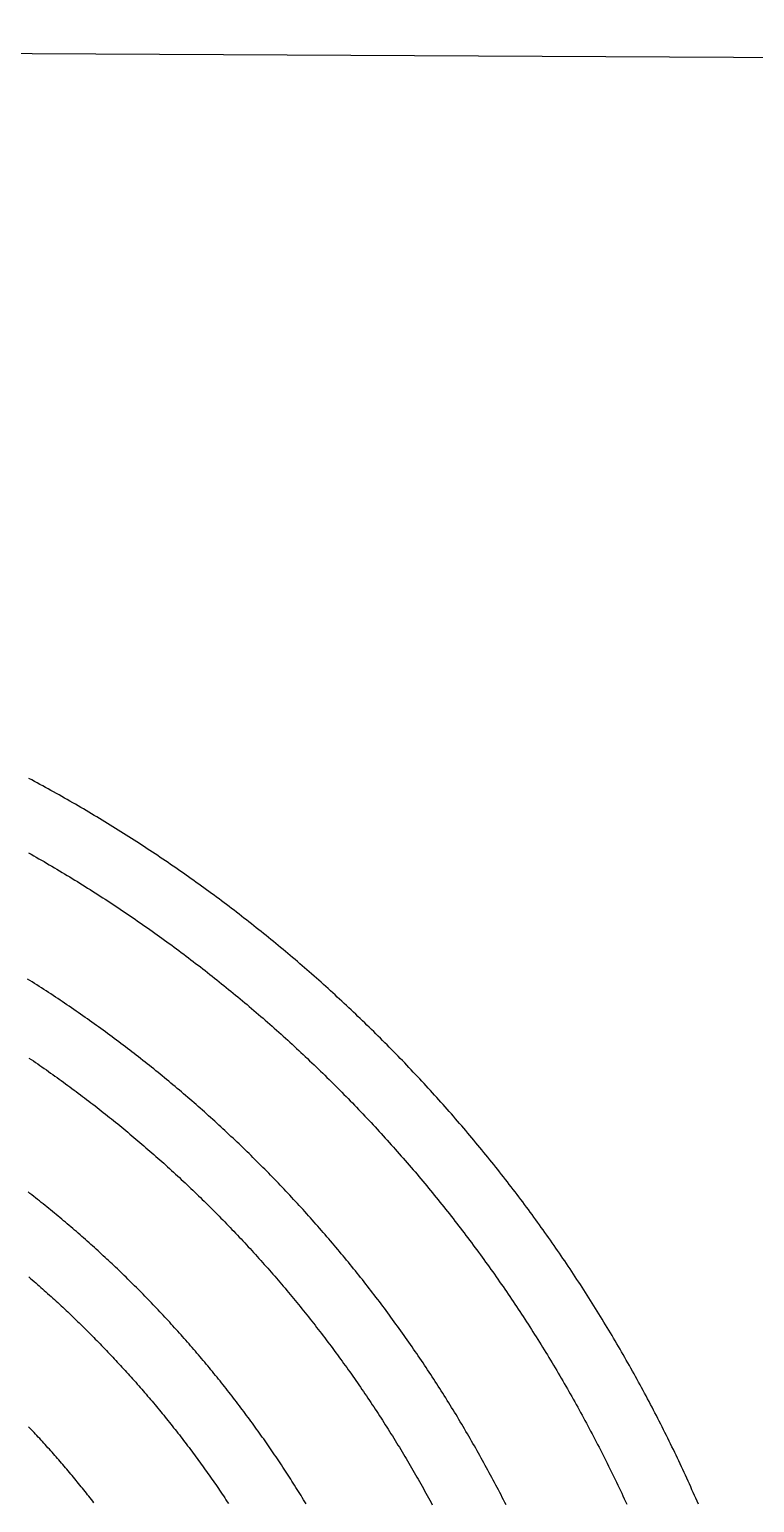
# Model space of a CAD drawing. Header units: inches. Extents: x -43479 to 56521, y -44741 to 59530.
# Drawn here: x -8389 to -7060, y -18007 to -15303 of the extents above; entities that cross this region are included whole.
import ezdxf

# ---------------------------------------------------------------- set-up
doc = ezdxf.new("R2010")
doc.units = ezdxf.units.IN
doc.header["$MEASUREMENT"] = 0

# ---------------------------------------------------------------- blocks, each defined once
blk = doc.blocks.new('kanishk_spiralEditV1')
for points in [[(187.1, 2490.3), (189.4, 2495.6), (191.7, 2500.9), (194.1, 2506.2), (196.4, 2511.5), (198.8, 2516.8), (201.2, 2522.1), (203.6, 2527.4), (206, 2532.7), (208.4, 2538), (210.8, 2543.2), (213.2, 2548.5), (215.6, 2553.8), (218.1, 2559), (220.6, 2564.3), (223, 2569.5), (225.5, 2574.8), (228, 2580), (230.5, 2585.2), (233, 2590.5), (235.6, 2595.7), (238.1, 2600.9), (240.6, 2606.1), (243.2, 2611.3), (245.8, 2616.5), (248.4, 2621.7), (250.9, 2626.9), (253.5, 2632.1), (256.2, 2637.2), (258.8, 2642.4), (261.4, 2647.6), (264.1, 2652.7), (266.7, 2657.9), (269.4, 2663), (272.1, 2668.2), (274.7, 2673.3), (277.4, 2678.4), (280.2, 2683.5), (282.9, 2688.7), (285.6, 2693.8), (288.3, 2698.9), (291.1, 2704), (293.9, 2709.1), (296.6, 2714.1), (299.4, 2719.2), (302.2, 2724.3), (305, 2729.4), (307.8, 2734.4), (310.7, 2739.5), (313.5, 2744.5), (316.3, 2749.6), (319.2, 2754.6), (322.1, 2759.6), (324.9, 2764.7), (327.8, 2769.7), (330.7, 2774.7), (333.6, 2779.7), (336.6, 2784.7), (339.5, 2789.7), (342.4, 2794.7), (345.4, 2799.7), (348.3, 2804.7), (351.3, 2809.6), (354.3, 2814.6), (357.3, 2819.5), (360.3, 2824.5), (363.3, 2829.4), (366.3, 2834.4), (369.3, 2839.3), (372.4, 2844.2), (375.4, 2849.1), (378.5, 2854), (381.6, 2858.9), (384.7, 2863.8), (387.7, 2868.7), (390.9, 2873.6), (394, 2878.5), (397.1, 2883.4), (400.2, 2888.2), (403.4, 2893.1), (406.5, 2897.9), (409.7, 2902.8), (412.9, 2907.6), (416, 2912.4), (419.2, 2917.3), (422.4, 2922.1), (425.7, 2926.9), (428.9, 2931.7), (432.1, 2936.5), (435.4, 2941.3), (438.6, 2946), (441.9, 2950.8), (445.1, 2955.6), (448.4, 2960.3), (451.7, 2965.1), (455, 2969.8), (458.3, 2974.6), (461.7, 2979.3), (465, 2984), (468.3, 2988.8), (471.7, 2993.5), (475, 2998.2), (478.4, 3002.9), (481.8, 3007.5), (485.2, 3012.2), (488.6, 3016.9), (492, 3021.6), (495.4, 3026.2), (498.8, 3030.9), (502.3, 3035.5), (505.7, 3040.2), (509.2, 3044.8), (512.7, 3049.4), (516.1, 3054), (519.6, 3058.6), (523.1, 3063.2), (526.6, 3067.8), (530.1, 3072.4), (533.7, 3077), (537.2, 3081.6), (540.7, 3086.1), (544.3, 3090.7), (547.8, 3095.2), (551.4, 3099.8), (555, 3104.3), (558.6, 3108.8), (562.2, 3113.3), (565.8, 3117.8), (569.4, 3122.3), (573, 3126.8), (576.7, 3131.3), (580.3, 3135.8), (584, 3140.3), (587.6, 3144.7), (591.3, 3149.2), (595, 3153.6), (598.7, 3158), (602.4, 3162.5), (606.1, 3166.9), (609.8, 3171.3), (613.5, 3175.7), (617.3, 3180.1), (621, 3184.5), (624.8, 3188.9), (628.6, 3193.3), (632.3, 3197.6), (636.1, 3202), (639.9, 3206.3), (643.7, 3210.7), (647.5, 3215), (651.3, 3219.3), (655.2, 3223.6), (659, 3228), (662.8, 3232.3), (666.7, 3236.6), (670.6, 3240.8), (674.4, 3245.1), (678.3, 3249.4), (682.2, 3253.6), (686.1, 3257.9), (690, 3262.1), (693.9, 3266.4), (697.8, 3270.6), (701.8, 3274.8), (705.7, 3279), (709.7, 3283.2), (713.6, 3287.4), (717.6, 3291.6), (721.6, 3295.8), (725.5, 3299.9), (729.5, 3304.1), (733.5, 3308.2), (737.5, 3312.4), (741.6, 3316.5), (745.6, 3320.6), (749.6, 3324.8), (753.7, 3328.9), (757.7, 3333), (761.8, 3337), (765.9, 3341.1), (769.9, 3345.2), (774, 3349.3), (778.1, 3353.3), (782.2, 3357.4), (786.3, 3361.4), (790.4, 3365.4), (794.6, 3369.4), (798.7, 3373.5), (802.9, 3377.5), (807, 3381.4), (811.2, 3385.4), (815.3, 3389.4), (819.5, 3393.4), (823.7, 3397.3), (827.9, 3401.3), (832.1, 3405.2), (836.3, 3409.1), (840.5, 3413.1), (844.7, 3417), (849, 3420.9), (853.2, 3424.8), (857.5, 3428.7), (861.7, 3432.5), (866, 3436.4), (870.3, 3440.3), (874.5, 3444.1), (878.8, 3448), (883.1, 3451.8), (887.4, 3455.6), (891.7, 3459.4), (896.1, 3463.2), (900.4, 3467), (904.7, 3470.8), (909.1, 3474.6), (913.4, 3478.3), (917.8, 3482.1), (922.1, 3485.8), (926.5, 3489.6), (930.9, 3493.3), (935.3, 3497), (939.7, 3500.7), (944.1, 3504.4), (948.5, 3508.1), (952.9, 3511.8), (957.4, 3515.5), (961.8, 3519.2), (966.2, 3522.8), (970.7, 3526.5), (975.1, 3530.1), (979.6, 3533.7), (984.1, 3537.3), (988.6, 3540.9), (993, 3544.5), (997.5, 3548.1), (1002, 3551.7), (1006.6, 3555.3), (1011.1, 3558.8), (1015.6, 3562.4), (1020.1, 3565.9), (1024.7, 3569.4), (1029.2, 3573), (1033.8, 3576.5), (1038.3, 3580), (1042.9, 3583.5), (1047.5, 3587), (1052, 3590.4), (1056.6, 3593.9), (1061.2, 3597.3), (1065.8, 3600.8), (1070.4, 3604.2), (1075, 3607.6), (1079.7, 3611), (1084.3, 3614.5), (1088.9, 3617.8), (1093.6, 3621.2), (1098.2, 3624.6), (1102.9, 3628), (1107.6, 3631.3), (1112.2, 3634.7), (1116.9, 3638), (1121.6, 3641.3), (1126.3, 3644.6), (1131, 3647.9), (1135.7, 3651.2), (1140.4, 3654.5), (1145.1, 3657.8), (1149.8, 3661.1), (1154.6, 3664.3), (1159.3, 3667.6), (1164.1, 3670.8), (1168.8, 3674), (1173.6, 3677.2), (1178.3, 3680.4), (1183.1, 3683.6), (1187.9, 3686.8), (1192.7, 3690), (1197.5, 3693.1), (1202.3, 3696.3), (1207.1, 3699.4), (1211.9, 3702.6), (1216.7, 3705.7), (1221.5, 3708.8), (1226.3, 3711.9), (1231.2, 3715), (1236, 3718.1), (1240.9, 3721.2), (1245.7, 3724.2), (1250.6, 3727.3), (1255.4, 3730.3), (1260.3, 3733.3), (1265.2, 3736.4), (1270.1, 3739.4), (1275, 3742.4), (1279.9, 3745.4), (1284.8, 3748.3), (1289.7, 3751.3), (1294.6, 3754.3), (1299.5, 3757.2), (1304.4, 3760.1), (1309.4, 3763.1), (1314.3, 3766), (1319.3, 3768.9), (1324.2, 3771.8), (1329.2, 3774.7), (1334.1, 3777.5), (1339.1, 3780.4), (1344.1, 3783.3), (1349.1, 3786.1), (1354, 3788.9), (1359, 3791.8), (1364, 3794.6), (1369, 3797.4), (1374, 3800.2), (1379.1, 3802.9), (1384.1, 3805.7), (1389.1, 3808.5), (1394.1, 3811.2), (1399.2, 3813.9), (1404.2, 3816.7), (1409.3, 3819.4), (1414.3, 3822.1)], [(539.6, 2488.8), (541.9, 2493.4), (544.3, 2498), (546.6, 2502.5), (548.9, 2507.1), (551.3, 2511.6), (553.6, 2516.2), (556, 2520.7), (558.4, 2525.3), (560.8, 2529.8), (563.2, 2534.3), (565.6, 2538.9), (568, 2543.4), (570.4, 2547.9), (572.9, 2552.4), (575.3, 2556.9), (577.8, 2561.4), (580.2, 2565.9), (582.7, 2570.4), (585.2, 2574.9), (587.7, 2579.3), (590.2, 2583.8), (592.7, 2588.3), (595.2, 2592.7), (597.7, 2597.2), (600.3, 2601.6), (602.8, 2606.1), (605.4, 2610.5), (607.9, 2614.9), (610.5, 2619.4), (613.1, 2623.8), (615.7, 2628.2), (618.3, 2632.6), (620.9, 2637), (623.5, 2641.4), (626.1, 2645.8), (628.8, 2650.2), (631.4, 2654.6), (634.1, 2659), (636.7, 2663.3), (639.4, 2667.7), (642.1, 2672), (644.8, 2676.4), (647.5, 2680.7), (650.2, 2685.1), (652.9, 2689.4), (655.6, 2693.8), (658.4, 2698.1), (661.1, 2702.4), (663.9, 2706.7), (666.6, 2711), (669.4, 2715.3), (672.2, 2719.6), (675, 2723.9), (677.8, 2728.2), (680.6, 2732.4), (683.4, 2736.7), (686.2, 2741), (689.1, 2745.2), (691.9, 2749.5), (694.8, 2753.7), (697.6, 2758), (700.5, 2762.2), (703.4, 2766.4), (706.2, 2770.6), (709.1, 2774.9), (712, 2779.1), (715, 2783.3), (717.9, 2787.5), (720.8, 2791.6), (723.7, 2795.8), (726.7, 2800), (729.7, 2804.2), (732.6, 2808.3), (735.6, 2812.5), (738.6, 2816.6), (741.6, 2820.8), (744.6, 2824.9), (747.6, 2829.1), (750.6, 2833.2), (753.6, 2837.3), (756.6, 2841.4), (759.7, 2845.5), (762.7, 2849.6), (765.8, 2853.7), (768.9, 2857.8), (771.9, 2861.9), (775, 2865.9), (778.1, 2870), (781.2, 2874.1), (784.3, 2878.1), (787.4, 2882.2), (790.6, 2886.2), (793.7, 2890.2), (796.8, 2894.2), (800, 2898.3), (803.1, 2902.3), (806.3, 2906.3), (809.5, 2910.3), (812.7, 2914.3), (815.9, 2918.3), (819.1, 2922.2), (822.3, 2926.2), (825.5, 2930.2), (828.7, 2934.1), (831.9, 2938.1), (835.2, 2942), (838.4, 2945.9), (841.7, 2949.9), (844.9, 2953.8), (848.2, 2957.7), (851.5, 2961.6), (854.8, 2965.5), (858.1, 2969.4), (861.4, 2973.3), (864.7, 2977.2), (868, 2981), (871.3, 2984.9), (874.7, 2988.8), (878, 2992.6), (881.4, 2996.5), (884.7, 3000.3), (888.1, 3004.1), (891.5, 3008), (894.9, 3011.8), (898.3, 3015.6), (901.7, 3019.4), (905.1, 3023.2), (908.5, 3027), (911.9, 3030.7), (915.3, 3034.5), (918.8, 3038.3), (922.2, 3042), (925.7, 3045.8), (929.1, 3049.5), (932.6, 3053.2), (936.1, 3057), (939.6, 3060.7), (943.1, 3064.4), (946.6, 3068.1), (950.1, 3071.8), (953.6, 3075.5), (957.1, 3079.2), (960.6, 3082.8), (964.2, 3086.5), (967.7, 3090.2), (971.3, 3093.8), (974.8, 3097.5), (978.4, 3101.1), (982, 3104.7), (985.6, 3108.3), (989.2, 3112), (992.7, 3115.6), (996.4, 3119.2), (1000, 3122.7), (1003.6, 3126.3), (1007.2, 3129.9), (1010.8, 3133.5), (1014.5, 3137), (1018.1, 3140.6), (1021.8, 3144.1), (1025.5, 3147.7), (1029.1, 3151.2), (1032.8, 3154.7), (1036.5, 3158.2), (1040.2, 3161.7), (1043.9, 3165.2), (1047.6, 3168.7), (1051.3, 3172.2), (1055, 3175.7), (1058.7, 3179.1), (1062.5, 3182.6), (1066.2, 3186), (1070, 3189.5), (1073.7, 3192.9), (1077.5, 3196.3), (1081.3, 3199.7), (1085, 3203.1), (1088.8, 3206.5), (1092.6, 3209.9), (1096.4, 3213.3), (1100.2, 3216.7), (1104, 3220.1), (1107.8, 3223.4), (1111.7, 3226.8), (1115.5, 3230.1), (1119.3, 3233.4), (1123.2, 3236.8), (1127, 3240.1), (1130.9, 3243.4), (1134.8, 3246.7), (1138.6, 3250), (1142.5, 3253.3), (1146.4, 3256.6), (1150.3, 3259.8), (1154.2, 3263.1), (1158.1, 3266.3), (1162, 3269.6), (1165.9, 3272.8), (1169.9, 3276), (1173.8, 3279.3), (1177.7, 3282.5), (1181.7, 3285.7), (1185.6, 3288.9), (1189.6, 3292.1), (1193.6, 3295.2), (1197.5, 3298.4), (1201.5, 3301.6), (1205.5, 3304.7), (1209.5, 3307.9), (1213.5, 3311), (1217.5, 3314.1), (1221.5, 3317.2), (1225.5, 3320.3), (1229.5, 3323.4), (1233.6, 3326.5), (1237.6, 3329.6), (1241.6, 3332.7), (1245.7, 3335.8), (1249.8, 3338.8), (1253.8, 3341.9), (1257.9, 3344.9), (1262, 3347.9), (1266, 3351), (1270.1, 3354), (1274.2, 3357), (1278.3, 3360), (1282.4, 3363), (1286.5, 3365.9), (1290.6, 3368.9), (1294.8, 3371.9), (1298.9, 3374.8), (1303, 3377.8), (1307.2, 3380.7), (1311.3, 3383.6), (1315.5, 3386.5), (1319.6, 3389.5), (1323.8, 3392.4), (1327.9, 3395.2), (1332.1, 3398.1), (1336.3, 3401), (1340.5, 3403.9), (1344.7, 3406.7), (1348.9, 3409.6), (1353.1, 3412.4), (1357.3, 3415.2), (1361.5, 3418), (1365.7, 3420.9), (1370, 3423.7), (1374.2, 3426.5), (1378.4, 3429.2), (1382.7, 3432), (1386.9, 3434.8), (1391.2, 3437.5), (1395.4, 3440.3), (1399.7, 3443), (1404, 3445.8), (1408.3, 3448.5), (1412.5, 3451.2), (1416.8, 3453.9)], [(906.2, 2490.8), (908.5, 2494.6), (910.9, 2498.4), (913.2, 2502.2), (915.5, 2506), (917.9, 2509.7), (920.2, 2513.5), (922.6, 2517.3), (924.9, 2521), (927.3, 2524.8), (929.7, 2528.6), (932.1, 2532.3), (934.5, 2536.1), (936.9, 2539.8), (939.3, 2543.5), (941.7, 2547.3), (944.1, 2551), (946.6, 2554.7), (949, 2558.4), (951.5, 2562.1), (953.9, 2565.8), (956.4, 2569.5), (958.9, 2573.2), (961.4, 2576.9), (963.9, 2580.6), (966.3, 2584.2), (968.9, 2587.9), (971.4, 2591.6), (973.9, 2595.2), (976.4, 2598.9), (978.9, 2602.5), (981.5, 2606.2), (984, 2609.8), (986.6, 2613.4), (989.2, 2617.1), (991.7, 2620.7), (994.3, 2624.3), (996.9, 2627.9), (999.5, 2631.5), (1002.1, 2635.1), (1004.7, 2638.7), (1007.3, 2642.3), (1009.9, 2645.9), (1012.6, 2649.5), (1015.2, 2653), (1017.9, 2656.6), (1020.5, 2660.1), (1023.2, 2663.7), (1025.8, 2667.2), (1028.5, 2670.8), (1031.2, 2674.3), (1033.9, 2677.8), (1036.6, 2681.4), (1039.3, 2684.9), (1042, 2688.4), (1044.7, 2691.9), (1047.5, 2695.4), (1050.2, 2698.9), (1052.9, 2702.4), (1055.7, 2705.9), (1058.4, 2709.3), (1061.2, 2712.8), (1064, 2716.3), (1066.7, 2719.7), (1069.5, 2723.2), (1072.3, 2726.6), (1075.1, 2730.1), (1077.9, 2733.5), (1080.7, 2736.9), (1083.5, 2740.4), (1086.4, 2743.8), (1089.2, 2747.2), (1092, 2750.6), (1094.9, 2754), (1097.7, 2757.4), (1100.6, 2760.8), (1103.5, 2764.1), (1106.3, 2767.5), (1109.2, 2770.9), (1112.1, 2774.2), (1115, 2777.6), (1117.9, 2780.9), (1120.8, 2784.3), (1123.7, 2787.6), (1126.7, 2790.9), (1129.6, 2794.3), (1132.5, 2797.6), (1135.5, 2800.9), (1138.4, 2804.2), (1141.4, 2807.5), (1144.3, 2810.8), (1147.3, 2814.1), (1150.3, 2817.4), (1153.3, 2820.6), (1156.3, 2823.9), (1159.3, 2827.1), (1162.3, 2830.4), (1165.3, 2833.6), (1168.3, 2836.9), (1171.3, 2840.1), (1174.3, 2843.3), (1177.4, 2846.6), (1180.4, 2849.8), (1183.5, 2853), (1186.5, 2856.2), (1189.6, 2859.4), (1192.7, 2862.6), (1195.7, 2865.7), (1198.8, 2868.9), (1201.9, 2872.1), (1205, 2875.3), (1208.1, 2878.4), (1211.2, 2881.6), (1214.3, 2884.7), (1217.4, 2887.8), (1220.6, 2891), (1223.7, 2894.1), (1226.8, 2897.2), (1230, 2900.3), (1233.1, 2903.4), (1236.3, 2906.5), (1239.5, 2909.6), (1242.6, 2912.7), (1245.8, 2915.7), (1249, 2918.8), (1252.2, 2921.9), (1255.4, 2924.9), (1258.6, 2928), (1261.8, 2931), (1265, 2934), (1268.2, 2937.1), (1271.5, 2940.1), (1274.7, 2943.1), (1278, 2946.1), (1281.2, 2949.1), (1284.4, 2952.1), (1287.7, 2955.1), (1291, 2958), (1294.2, 2961), (1297.5, 2964), (1300.8, 2966.9), (1304.1, 2969.9), (1307.4, 2972.8), (1310.7, 2975.7), (1314, 2978.7), (1317.3, 2981.6), (1320.6, 2984.5), (1324, 2987.4), (1327.3, 2990.3), (1330.6, 2993.2), (1334, 2996.1), (1337.3, 2999), (1340.7, 3001.8), (1344, 3004.7), (1347.4, 3007.6), (1350.8, 3010.4), (1354.1, 3013.3), (1357.5, 3016.1), (1360.9, 3018.9), (1364.3, 3021.7), (1367.7, 3024.5), (1371.1, 3027.3), (1374.5, 3030.1), (1377.9, 3032.9), (1381.4, 3035.7), (1384.8, 3038.5), (1388.2, 3041.3), (1391.7, 3044), (1395.1, 3046.8), (1398.6, 3049.5), (1402, 3052.3), (1405.5, 3055), (1409, 3057.7), (1412.4, 3060.4), (1415.9, 3063.2)], [(1295.1, 2492.7), (1297.4, 2495.7), (1299.7, 2498.7), (1302, 2501.7), (1304.4, 2504.6), (1306.7, 2507.6), (1309, 2510.5), (1311.4, 2513.5), (1313.7, 2516.4), (1316.1, 2519.3), (1318.4, 2522.3), (1320.8, 2525.2), (1323.2, 2528.1), (1325.6, 2531), (1328, 2533.9), (1330.3, 2536.9), (1332.7, 2539.8), (1335.2, 2542.6), (1337.6, 2545.5), (1340, 2548.4), (1342.4, 2551.3), (1344.8, 2554.2), (1347.3, 2557), (1349.7, 2559.9), (1352.2, 2562.8), (1354.6, 2565.6), (1357.1, 2568.5), (1359.5, 2571.3), (1362, 2574.1), (1364.5, 2577), (1367, 2579.8), (1369.4, 2582.6), (1371.9, 2585.4), (1374.4, 2588.2), (1376.9, 2591), (1379.4, 2593.8), (1382, 2596.6), (1384.5, 2599.4), (1387, 2602.2), (1389.5, 2605), (1392.1, 2607.8), (1394.6, 2610.5), (1397.2, 2613.3), (1399.7, 2616), (1402.3, 2618.8), (1404.9, 2621.5), (1407.4, 2624.3), (1410, 2627), (1412.6, 2629.7), (1415.2, 2632.4)], [(1414.4, 2907.1), (1411.3, 2904.4), (1408.1, 2901.6), (1405, 2898.9), (1401.9, 2896.2), (1398.7, 2893.4), (1395.6, 2890.7), (1392.5, 2887.9), (1389.4, 2885.2), (1386.2, 2882.4), (1383.1, 2879.6), (1380, 2876.8), (1376.9, 2874), (1373.8, 2871.3), (1370.8, 2868.4), (1367.7, 2865.6), (1364.6, 2862.8), (1361.5, 2860), (1358.5, 2857.2), (1355.4, 2854.3), (1352.4, 2851.5), (1349.3, 2848.6), (1346.3, 2845.8), (1343.3, 2842.9), (1340.2, 2840.1), (1337.2, 2837.2), (1334.2, 2834.3), (1331.2, 2831.4), (1328.2, 2828.5), (1325.2, 2825.6), (1322.2, 2822.7), (1319.2, 2819.8), (1316.3, 2816.9), (1313.3, 2814), (1310.3, 2811), (1307.4, 2808.1), (1304.4, 2805.1), (1301.5, 2802.2), (1298.5, 2799.2), (1295.6, 2796.3), (1292.6, 2793.3), (1289.7, 2790.3), (1286.8, 2787.3), (1283.9, 2784.3), (1281, 2781.3), (1278.1, 2778.3), (1275.2, 2775.3), (1272.3, 2772.3), (1269.4, 2769.3), (1266.6, 2766.3), (1263.7, 2763.2), (1260.8, 2760.2), (1258, 2757.2), (1255.1, 2754.1), (1252.3, 2751), (1249.4, 2748), (1246.6, 2744.9), (1243.8, 2741.8), (1241, 2738.8), (1238.1, 2735.7), (1235.3, 2732.6), (1232.5, 2729.5), (1229.7, 2726.4), (1227, 2723.2), (1224.2, 2720.1), (1221.4, 2717), (1218.6, 2713.9), (1215.9, 2710.7), (1213.1, 2707.6), (1210.4, 2704.5), (1207.6, 2701.3), (1204.9, 2698.1), (1202.2, 2695), (1199.4, 2691.8), (1196.7, 2688.6), (1194, 2685.4), (1191.3, 2682.2), (1188.6, 2679.1), (1185.9, 2675.9), (1183.2, 2672.6), (1180.6, 2669.4), (1177.9, 2666.2), (1175.2, 2663), (1172.6, 2659.8), (1169.9, 2656.5), (1167.3, 2653.3), (1164.6, 2650), (1162, 2646.8), (1159.4, 2643.5), (1156.8, 2640.3), (1154.2, 2637), (1151.6, 2633.7), (1149, 2630.4), (1146.4, 2627.1), (1143.8, 2623.9), (1141.2, 2620.6), (1138.6, 2617.3), (1136.1, 2613.9), (1133.5, 2610.6), (1131, 2607.3), (1128.4, 2604), (1125.9, 2600.7), (1123.4, 2597.3), (1120.8, 2594), (1118.3, 2590.6), (1115.8, 2587.3), (1113.3, 2583.9), (1110.8, 2580.6), (1108.3, 2577.2), (1105.9, 2573.8), (1103.4, 2570.4), (1100.9, 2567), (1098.5, 2563.7), (1096, 2560.3), (1093.6, 2556.9), (1091.1, 2553.5), (1088.7, 2550), (1086.3, 2546.6), (1083.8, 2543.2), (1081.4, 2539.8), (1079, 2536.3), (1076.6, 2532.9), (1074.3, 2529.5), (1071.9, 2526), (1069.5, 2522.6), (1067.1, 2519.1), (1064.8, 2515.6), (1062.4, 2512.2), (1060.1, 2508.7), (1057.7, 2505.2), (1055.4, 2501.7), (1053.1, 2498.2), (1050.7, 2494.7), (1048.4, 2491.2)], [(1414.2, 3308.9), (1410.2, 3306.2), (1406.2, 3303.5), (1402.2, 3300.7), (1398.3, 3298), (1394.3, 3295.3), (1390.4, 3292.5), (1386.4, 3289.8), (1382.4, 3287), (1378.5, 3284.2), (1374.6, 3281.4), (1370.6, 3278.6), (1366.7, 3275.8), (1362.8, 3273), (1358.9, 3270.2), (1355, 3267.4), (1351.1, 3264.5), (1347.2, 3261.7), (1343.3, 3258.8), (1339.4, 3256), (1335.5, 3253.1), (1331.6, 3250.2), (1327.8, 3247.4), (1323.9, 3244.5), (1320, 3241.6), (1316.2, 3238.6), (1312.3, 3235.7), (1308.5, 3232.8), (1304.7, 3229.9), (1300.8, 3226.9), (1297, 3224), (1293.2, 3221), (1289.4, 3218), (1285.6, 3215.1), (1281.8, 3212.1), (1278, 3209.1), (1274.2, 3206.1), (1270.4, 3203.1), (1266.7, 3200.1), (1262.9, 3197.1), (1259.1, 3194), (1255.4, 3191), (1251.6, 3187.9), (1247.9, 3184.9), (1244.2, 3181.8), (1240.4, 3178.7), (1236.7, 3175.7), (1233, 3172.6), (1229.3, 3169.5), (1225.6, 3166.4), (1221.9, 3163.3), (1218.2, 3160.2), (1214.5, 3157), (1210.8, 3153.9), (1207.2, 3150.7), (1203.5, 3147.6), (1199.8, 3144.4), (1196.2, 3141.3), (1192.5, 3138.1), (1188.9, 3134.9), (1185.3, 3131.7), (1181.6, 3128.5), (1178, 3125.3), (1174.4, 3122.1), (1170.8, 3118.9), (1167.2, 3115.7), (1163.6, 3112.4), (1160, 3109.2), (1156.4, 3105.9), (1152.8, 3102.7), (1149.3, 3099.4), (1145.7, 3096.1), (1142.2, 3092.9), (1138.6, 3089.6), (1135.1, 3086.3), (1131.5, 3083), (1128, 3079.7), (1124.5, 3076.3), (1121, 3073), (1117.5, 3069.7), (1114, 3066.3), (1110.5, 3063), (1107, 3059.6), (1103.5, 3056.3), (1100, 3052.9), (1096.6, 3049.5), (1093.1, 3046.1), (1089.7, 3042.7), (1086.2, 3039.3), (1082.8, 3035.9), (1079.4, 3032.5), (1075.9, 3029.1), (1072.5, 3025.6), (1069.1, 3022.2), (1065.7, 3018.8), (1062.3, 3015.3), (1058.9, 3011.9), (1055.5, 3008.4), (1052.2, 3004.9), (1048.8, 3001.4), (1045.4, 2997.9), (1042.1, 2994.4), (1038.7, 2990.9), (1035.4, 2987.4), (1032.1, 2983.9), (1028.7, 2980.4), (1025.4, 2976.9), (1022.1, 2973.3), (1018.8, 2969.8), (1015.5, 2966.2), (1012.2, 2962.7), (1009, 2959.1), (1005.7, 2955.5), (1002.4, 2951.9), (999.2, 2948.4), (995.9, 2944.8), (992.7, 2941.2), (989.4, 2937.5), (986.2, 2933.9), (983, 2930.3), (979.8, 2926.7), (976.6, 2923), (973.4, 2919.4), (970.2, 2915.7), (967, 2912.1), (963.8, 2908.4), (960.6, 2904.8), (957.5, 2901.1), (954.3, 2897.4), (951.2, 2893.7), (948, 2890), (944.9, 2886.3), (941.8, 2882.6), (938.7, 2878.9), (935.6, 2875.1), (932.5, 2871.4), (929.4, 2867.7), (926.3, 2863.9), (923.2, 2860.2), (920.1, 2856.4), (917.1, 2852.7), (914, 2848.9), (911, 2845.1), (907.9, 2841.3), (904.9, 2837.5), (901.9, 2833.7), (898.9, 2829.9), (895.9, 2826.1), (892.9, 2822.3), (889.9, 2818.5), (886.9, 2814.6), (883.9, 2810.8), (880.9, 2807), (878, 2803.1), (875, 2799.3), (872.1, 2795.4), (869.2, 2791.5), (866.2, 2787.7), (863.3, 2783.8), (860.4, 2779.9), (857.5, 2776), (854.6, 2772.1), (851.7, 2768.2), (848.8, 2764.3), (846, 2760.4), (843.1, 2756.4), (840.2, 2752.5), (837.4, 2748.6), (834.6, 2744.6), (831.7, 2740.7), (828.9, 2736.7), (826.1, 2732.8), (823.3, 2728.8), (820.5, 2724.8), (817.7, 2720.8), (814.9, 2716.9), (812.1, 2712.9), (809.4, 2708.9), (806.6, 2704.9), (803.9, 2700.9), (801.1, 2696.8), (798.4, 2692.8), (795.7, 2688.8), (792.9, 2684.8), (790.2, 2680.7), (787.5, 2676.7), (784.9, 2672.6), (782.2, 2668.6), (779.5, 2664.5), (776.8, 2660.4), (774.2, 2656.4), (771.5, 2652.3), (768.9, 2648.2), (766.3, 2644.1), (763.6, 2640), (761, 2635.9), (758.4, 2631.8), (755.8, 2627.7), (753.2, 2623.6), (750.6, 2619.4), (748.1, 2615.3), (745.5, 2611.2), (742.9, 2607), (740.4, 2602.9), (737.9, 2598.7), (735.3, 2594.6), (732.8, 2590.4), (730.3, 2586.2), (727.8, 2582.1), (725.3, 2577.9), (722.8, 2573.7), (720.3, 2569.5), (717.9, 2565.3), (715.4, 2561.1), (713, 2556.9), (710.5, 2552.7), (708.1, 2548.5), (705.6, 2544.3), (703.2, 2540), (700.8, 2535.8), (698.4, 2531.6), (696, 2527.3), (693.7, 2523.1), (691.3, 2518.8), (688.9, 2514.6), (686.6, 2510.3), (684.2, 2506), (681.9, 2501.8), (679.5, 2497.5), (677.2, 2493.2), (674.9, 2488.9)], [(1415.1, 3685.6), (1410.4, 3682.9), (1405.6, 3680.2), (1400.8, 3677.5), (1396.1, 3674.8), (1391.3, 3672), (1386.6, 3669.3), (1381.9, 3666.5), (1377.1, 3663.7), (1372.4, 3660.9), (1367.7, 3658.2), (1363, 3655.4), (1358.3, 3652.5), (1353.6, 3649.7), (1348.9, 3646.9), (1344.2, 3644), (1339.5, 3641.2), (1334.8, 3638.3), (1330.1, 3635.4), (1325.5, 3632.6), (1320.8, 3629.7), (1316.1, 3626.8), (1311.5, 3623.9), (1306.9, 3620.9), (1302.2, 3618), (1297.6, 3615.1), (1293, 3612.1), (1288.3, 3609.1), (1283.7, 3606.2), (1279.1, 3603.2), (1274.5, 3600.2), (1269.9, 3597.2), (1265.3, 3594.2), (1260.7, 3591.2), (1256.2, 3588.1), (1251.6, 3585.1), (1247, 3582), (1242.5, 3579), (1237.9, 3575.9), (1233.4, 3572.8), (1228.8, 3569.7), (1224.3, 3566.6), (1219.8, 3563.5), (1215.2, 3560.4), (1210.7, 3557.3), (1206.2, 3554.2), (1201.7, 3551), (1197.2, 3547.9), (1192.7, 3544.7), (1188.3, 3541.5), (1183.8, 3538.3), (1179.3, 3535.1), (1174.8, 3531.9), (1170.4, 3528.7), (1165.9, 3525.5), (1161.5, 3522.3), (1157.1, 3519), (1152.6, 3515.8), (1148.2, 3512.5), (1143.8, 3509.2), (1139.4, 3506), (1135, 3502.7), (1130.6, 3499.4), (1126.2, 3496.1), (1121.8, 3492.8), (1117.4, 3489.4), (1113.1, 3486.1), (1108.7, 3482.7), (1104.3, 3479.4), (1100, 3476), (1095.6, 3472.7), (1091.3, 3469.3), (1087, 3465.9), (1082.7, 3462.5), (1078.3, 3459.1), (1074, 3455.7), (1069.7, 3452.2), (1065.4, 3448.8), (1061.1, 3445.4), (1056.9, 3441.9), (1052.6, 3438.4), (1048.3, 3435), (1044.1, 3431.5), (1039.8, 3428), (1035.6, 3424.5), (1031.3, 3421), (1027.1, 3417.5), (1022.9, 3413.9), (1018.7, 3410.4), (1014.5, 3406.9), (1010.3, 3403.3), (1006.1, 3399.7), (1001.9, 3396.2), (997.7, 3392.6), (993.5, 3389), (989.4, 3385.4), (985.2, 3381.8), (981.1, 3378.2), (976.9, 3374.6), (972.8, 3370.9), (968.7, 3367.3), (964.5, 3363.6), (960.4, 3360), (956.3, 3356.3), (952.2, 3352.6), (948.1, 3348.9), (944.1, 3345.2), (940, 3341.5), (935.9, 3337.8), (931.9, 3334.1), (927.8, 3330.4), (923.8, 3326.6), (919.7, 3322.9), (915.7, 3319.1), (911.7, 3315.4), (907.7, 3311.6), (903.7, 3307.8), (899.7, 3304), (895.7, 3300.2), (891.7, 3296.4), (887.7, 3292.6), (883.7, 3288.8), (879.8, 3284.9), (875.8, 3281.1), (871.9, 3277.3), (868, 3273.4), (864, 3269.5), (860.1, 3265.7), (856.2, 3261.8), (852.3, 3257.9), (848.4, 3254), (844.5, 3250.1), (840.6, 3246.2), (836.8, 3242.2), (832.9, 3238.3), (829, 3234.4), (825.2, 3230.4), (821.4, 3226.5), (817.5, 3222.5), (813.7, 3218.5), (809.9, 3214.5), (806.1, 3210.5), (802.3, 3206.6), (798.5, 3202.5), (794.7, 3198.5), (790.9, 3194.5), (787.2, 3190.5), (783.4, 3186.4), (779.7, 3182.4), (775.9, 3178.3), (772.2, 3174.3), (768.5, 3170.2), (764.8, 3166.1), (761.1, 3162), (757.4, 3157.9), (753.7, 3153.8), (750, 3149.7), (746.3, 3145.6), (742.7, 3141.5), (739, 3137.4), (735.4, 3133.2), (731.7, 3129.1), (728.1, 3124.9), (724.5, 3120.7), (720.9, 3116.6), (717.2, 3112.4), (713.7, 3108.2), (710.1, 3104), (706.5, 3099.8), (702.9, 3095.6), (699.4, 3091.4), (695.8, 3087.2), (692.3, 3082.9), (688.7, 3078.7), (685.2, 3074.4), (681.7, 3070.2), (678.2, 3065.9), (674.7, 3061.6), (671.2, 3057.4), (667.7, 3053.1), (664.2, 3048.8), (660.8, 3044.5), (657.3, 3040.2), (653.9, 3035.9), (650.4, 3031.5), (647, 3027.2), (643.6, 3022.9), (640.2, 3018.5), (636.8, 3014.2), (633.4, 3009.8), (630, 3005.4), (626.6, 3001.1), (623.3, 2996.7), (619.9, 2992.3), (616.6, 2987.9), (613.2, 2983.5), (609.9, 2979.1), (606.6, 2974.7), (603.3, 2970.2), (599.9, 2965.8), (596.7, 2961.4), (593.4, 2956.9), (590.1, 2952.5), (586.8, 2948), (583.6, 2943.5), (580.3, 2939.1), (577.1, 2934.6), (573.9, 2930.1), (570.6, 2925.6), (567.4, 2921.1), (564.2, 2916.6), (561, 2912.1), (557.9, 2907.5), (554.7, 2903), (551.5, 2898.5), (548.4, 2893.9), (545.2, 2889.4), (542.1, 2884.8), (539, 2880.3), (535.9, 2875.7), (532.7, 2871.1), (529.7, 2866.5), (526.6, 2861.9), (523.5, 2857.4), (520.4, 2852.7), (517.4, 2848.1), (514.3, 2843.5), (511.3, 2838.9), (508.2, 2834.3), (505.2, 2829.6), (502.2, 2825), (499.2, 2820.3), (496.2, 2815.7), (493.2, 2811), (490.3, 2806.4), (487.3, 2801.7), (484.3, 2797), (481.4, 2792.3), (478.5, 2787.6), (475.5, 2782.9), (472.6, 2778.2), (469.7, 2773.5), (466.8, 2768.8), (463.9, 2764.1), (461.1, 2759.3), (458.2, 2754.6), (455.4, 2749.8), (452.5, 2745.1), (449.7, 2740.3), (446.8, 2735.6), (444, 2730.8), (441.2, 2726), (438.4, 2721.2), (435.6, 2716.5), (432.9, 2711.7), (430.1, 2706.9), (427.3, 2702.1), (424.6, 2697.2), (421.9, 2692.4), (419.1, 2687.6), (416.4, 2682.8), (413.7, 2677.9), (411, 2673.1), (408.3, 2668.3), (405.6, 2663.4), (403, 2658.5), (400.3, 2653.7), (397.7, 2648.8), (395, 2643.9), (392.4, 2639.1), (389.8, 2634.2), (387.2, 2629.3), (384.6, 2624.4), (382, 2619.5), (379.4, 2614.6), (376.9, 2609.7), (374.3, 2604.7), (371.8, 2599.8), (369.2, 2594.9), (366.7, 2589.9), (364.2, 2585), (361.7, 2580.1), (359.2, 2575.1), (356.7, 2570.1), (354.2, 2565.2), (351.8, 2560.2), (349.3, 2555.2), (346.9, 2550.3), (344.5, 2545.3), (342, 2540.3), (339.6, 2535.3), (337.2, 2530.3), (334.8, 2525.3), (332.5, 2520.3), (330.1, 2515.2), (327.7, 2510.2), (325.4, 2505.2), (323, 2500.2), (320.7, 2495.1), (318.4, 2490.1)]]:
    blk.add_lwpolyline(points)
blk.add_lwpolyline([(5577.3, 1427), (5577.3, 4777), (5576.9, 5173.1), (5382.2, 5173.1), (-2564.7, 5131.4, -0.415752), (-2715.5, 5281.4), (-2715.5, 13120.8)], format="xyb")

msp = doc.modelspace()

# ---------------------------------------------------------------- linework, layer by layer
msp.add_circle((6520.5, 9529.6), 50000)

# ---------------------------------------------------------------- block references
at = {"xscale": -1}
msp.add_blockref('kanishk_spiralEditV1', (-6975.9, -20500), dxfattribs=at)

doc.saveas('drawing.dxf')
